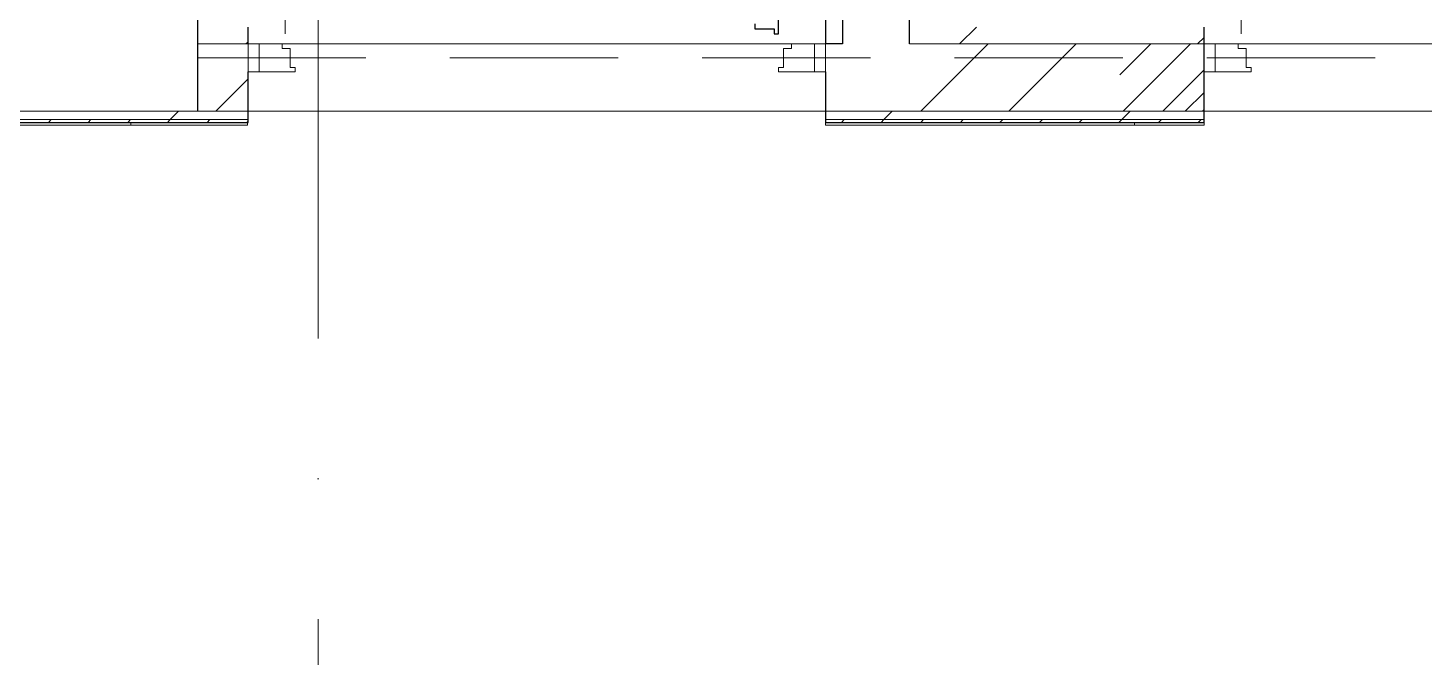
# Model space of a CAD drawing. Header units: millimetres. Extents: x -88595 to 880822, y -1054509 to -148035.
# Drawn here: x 196546 to 199036, y -275420 to -274298 of the extents above; entities that cross this region are included whole.
import ezdxf

# ---------------------------------------------------------------- set-up
doc = ezdxf.new("R2010")
doc.units = ezdxf.units.MM
for name, pattern in [('ADSK_Линия сетки', [25, 20, -2.5, 0, -2.5]), ('ADSK_Сверху', [4.5, 3, -1.5]), ('ADSK_Штриховая_ш2 п1_5', [4.5, 3, -1.5])]:
    doc.linetypes.add(name, pattern=pattern)
for name, color, linetype, lineweight in [('Двери', 7, 'Continuous', 9), ('Линии', 7, 'Continuous', 9), ('Оборудование', 7, 'Continuous', 18), ('Ограждение', 7, 'Continuous', 9), ('Оси', 7, 'Continuous', 9), ('Перекрытие', 7, 'Continuous', 18), ('Стены внутренние', 7, 'Continuous', 18), ('Стены наружные', 7, 'Continuous', 18), ('Стены штриховка', 7, 'Continuous', 9)]:
    doc.layers.add(name, color=color, linetype=linetype, lineweight=lineweight)
doc.layers.add('Двери открывание', color=7, linetype='Continuous', lineweight=9, true_color=0xc0c0c0)

# ---------------------------------------------------------------- blocks, each defined once
blk = doc.blocks.new('1 этаж')
at = {"layer": 'Двери', "lineweight": 18, "true_color": 0xff0000}
h = blk.add_hatch(dxfattribs=at)
h.set_pattern_fill('FP_2', color=1, style=0, pattern_type=2)
h.set_pattern_definition([(45, (235212.71, 653927.605), (-35.3553, 35.3553), [])])
h.paths.add_polyline_path([(235902.7, 653867.6), (236052.7, 653867.6), (236052.7, 653987.6), (235902.7, 653987.6), (235902.7, 653958)])
h.paths.add_polyline_path([(234772.7, 653867.6), (234772.7, 653987.6), (234622.7, 653987.6), (234622.7, 653867.6)])
at = {"layer": 'Ограждение'}
h = blk.add_hatch(dxfattribs=at)
h.set_pattern_fill('FP_26', color=256, style=0, pattern_type=2)
h.set_pattern_definition([(0, (215928.7, 665702.34), (0, 600), []), (90, (215928.7, 665702.34), (-600, 4e-14), [])])
h.paths.add_polyline_path([(232267.7, 653842.6), (233066.8, 653842.6), (233066.8, 653847.6), (231547.7, 653847.6), (231547.7, 653842.6), (232227.8, 653842.6)])
h = blk.add_hatch(dxfattribs=at)
h.set_pattern_fill('FP_30', color=256, style=0, pattern_type=2)
h.set_pattern_definition([(0, (215918.7, 665702.34), (0, 600), []), (90, (215918.7, 665702.34), (-600, 4e-14), [])])
h.paths.add_polyline_path([(234772.7, 653842.6), (234772.7, 653847.6), (234097.8, 653847.6), (234097.8, 653842.6), (234380.5, 653842.6)])
at = {"layer": 'Двери', "lineweight": 30}
for p, q in [((234013.8, 654005.6), (234013.8, 654099.6)), ((233971.8, 654023.6), (233971.8, 654014.6)), ((233971.8, 654014.6), (234005.8, 654014.6)), ((234005.8, 654014.6), (234005.8, 654005.6)), ((234005.8, 654005.6), (234013.8, 654005.6))]:
    blk.add_line(p, q, dxfattribs=at)
at = {"layer": 'Двери'}
for p, q in [((233067.8, 653987.6), (233067.8, 653937.6)), ((233087.8, 653987.6), (233067.8, 653987.6)), ((233087.8, 653937.6), (233087.8, 653987.6)), ((233128.8, 653987.6), (233087.8, 653987.6)), ((233087.8, 653987.6), (233087.8, 653937.6)), ((233128.8, 653979.6), (233128.8, 653987.6)), ((233142.8, 653979.6), (233128.8, 653979.6)), ((233142.8, 653945.6), (233142.8, 653979.6)), ((234036.8, 653979.6), (234022.8, 653979.6)), ((234022.8, 653979.6), (234022.8, 653945.6)), ((234036.8, 653987.6), (234036.8, 653979.6)), ((234077.8, 653987.6), (234036.8, 653987.6)), ((234097.8, 653987.6), (234077.8, 653987.6)), ((234077.8, 653987.6), (234077.8, 653937.6)), ((234077.8, 653937.6), (234077.8, 653987.6)), ((234097.8, 653937.6), (234097.8, 653987.6)), ((234772.7, 653987.6), (234772.7, 653937.6)), ((234792.7, 653987.6), (234772.7, 653987.6)), ((234792.7, 653937.6), (234792.7, 653987.6)), ((234833.7, 653987.6), (234792.7, 653987.6)), ((234792.7, 653987.6), (234792.7, 653937.6)), ((234833.7, 653979.6), (234833.7, 653987.6)), ((234847.7, 653979.6), (234833.7, 653979.6)), ((234847.7, 653945.6), (234847.7, 653979.6)), ((233067.8, 653937.6), (233087.8, 653937.6)), ((233087.8, 653937.6), (233151.8, 653937.6)), ((233151.8, 653945.6), (233142.8, 653945.6)), ((233151.8, 653937.6), (233151.8, 653945.6)), ((234022.8, 653945.6), (234013.8, 653945.6)), ((234013.8, 653945.6), (234013.8, 653937.6)), ((234013.8, 653937.6), (234077.8, 653937.6)), ((234077.8, 653937.6), (234097.8, 653937.6)), ((234772.7, 653937.6), (234792.7, 653937.6)), ((234792.7, 653937.6), (234856.7, 653937.6)), ((234856.7, 653945.6), (234847.7, 653945.6)), ((234856.7, 653937.6), (234856.7, 653945.6))]:
    blk.add_line(p, q, dxfattribs=at)
at = {"layer": 'Двери', "linetype": 'ADSK_Штриховая_ш2 п1_5'}
for p, q in [((234772.7, 653987.6), (234622.7, 653987.6)), ((234772.7, 653867.6), (234772.7, 653987.6)), ((234622.7, 653867.6), (234772.7, 653867.6))]:
    blk.add_line(p, q, dxfattribs=at)
at = {"layer": 'Двери открывание'}
for centre, radius, start in [((235836.7, 654005.6), 998, 91.0334), ((234031.8, 654005.6), 898, 91.1485)]:
    blk.add_arc(centre, radius, start, 180, dxfattribs=at)
at = {"layer": 'Линии', "linetype": 'ADSK_Сверху', "ltscale": 100}
blk.add_line((232977.7, 653962.6), (243797.7, 653962.6), dxfattribs=at)
at = {"layer": 'Ограждение'}
for p, q in [((231547.7, 653842.6), (233066.8, 653842.6)), ((233066.8, 653847.6), (233066.8, 653842.6)), ((234097.8, 653842.6), (234097.8, 653847.6)), ((234097.8, 653842.6), (234772.7, 653842.6)), ((234772.7, 653847.6), (234772.7, 653842.6))]:
    blk.add_line(p, q, dxfattribs=at)
at = {"layer": 'Оси', "linetype": 'ADSK_Линия сетки', "ltscale": 100}
blk.add_line((233192.7, 662962.6), (233192.7, 633106.5), dxfattribs=at)
at = {"layer": 'Перекрытие', "color": 49, "ltscale": 100, "true_color": 0x464646}
blk.add_line((233128.8, 653987.6), (234036.8, 653987.6), dxfattribs=at)
at = {"layer": 'Стены внутренние'}
blk.add_line((232267.7, 653867.6), (232977.7, 653867.6), dxfattribs=at)
at = {"layer": 'Стены наружные', "lineweight": 30}
for p, q in [((234127.7, 655757.6), (234127.7, 653987.6)), ((234247.7, 653987.6), (234247.7, 655717.6)), ((234097.7, 654317.6), (234097.7, 653987.6)), ((232977.7, 654257.6), (232977.7, 653867.6)), ((233067.8, 653987.6), (233067.8, 654017.6)), ((234772.7, 653847.6), (234772.7, 654017.6)), ((234127.7, 653987.6), (234097.8, 653987.6)), ((233067.8, 653847.6), (233067.8, 653937.6)), ((234097.8, 653937.6), (234097.8, 653847.6)), ((231547.7, 653847.6), (233067.8, 653847.6)), ((234097.8, 653847.6), (234772.7, 653847.6))]:
    blk.add_line(p, q, dxfattribs=at)
at = {"layer": 'Стены наружные', "linetype": 'Continuous', "lineweight": 9}
for p, q in [((234336.7, 653987.6), (234366.7, 654017.6)), ((233063.9, 653987.6), (233067.8, 653991.5)), ((234267.6, 653867.6), (234387.6, 653987.6)), ((234424.8, 653867.6), (234544.8, 653987.6)), ((234761, 653987.6), (234772.7, 653999.3)), ((233010.4, 653867.6), (233067.8, 653925.1)), ((234739.1, 653867.6), (234772.7, 653901.2)), ((232711.8, 653847.6), (232716.8, 653852.6)), ((232782.5, 653847.6), (232787.5, 653852.6)), ((232853.2, 653847.6), (232858.2, 653852.6)), ((232923.9, 653847.6), (232928.9, 653852.6)), ((232928.9, 653852.6), (232943.9, 653867.6)), ((232994.6, 653847.6), (232999.6, 653852.6)), ((234126, 653847.6), (234131, 653852.6)), ((234196.7, 653847.6), (234201.7, 653852.6)), ((234201.7, 653852.6), (234216.7, 653867.6)), ((234267.4, 653847.6), (234272.4, 653852.6)), ((234338.1, 653847.6), (234343.1, 653852.6)), ((234408.8, 653847.6), (234413.8, 653852.6)), ((234479.5, 653847.6), (234484.5, 653852.6)), ((234550.3, 653847.6), (234555.3, 653852.6)), ((234621, 653847.6), (234626, 653852.6)), ((234626, 653852.6), (234641, 653867.6)), ((234691.7, 653847.6), (234696.7, 653852.6)), ((234762.4, 653847.6), (234767.4, 653852.6)), ((233065.3, 653847.6), (233067.8, 653850.1))]:
    blk.add_line(p, q, dxfattribs=at)
at = {"layer": 'Стены наружные'}
for p, q in [((233128.8, 653987.6), (234036.8, 653987.6)), ((234833.7, 653987.6), (235841.7, 653987.6)), ((234097.8, 653867.6), (233067.8, 653867.6)), ((235902.7, 653867.6), (234772.7, 653867.6))]:
    blk.add_line(p, q, dxfattribs=at)
at = {"layer": 'Стены штриховка'}
for p, q in [((232977.7, 653987.6), (233067.8, 653987.6)), ((234772.7, 653987.6), (234247.7, 653987.6)), ((231547.7, 653852.6), (233067.8, 653852.6)), ((232977.7, 653867.6), (233067.8, 653867.6)), ((234097.8, 653867.6), (234772.7, 653867.6)), ((234097.8, 653852.6), (234772.7, 653852.6))]:
    blk.add_line(p, q, dxfattribs=at)

msp = doc.modelspace()

# ---------------------------------------------------------------- block references
at = {"layer": 'Оборудование', "color": 5, "true_color": 0x0000ff}
msp.add_blockref('1 этаж', (-36129.5, -928314.5), dxfattribs=at)

doc.saveas('drawing.dxf')
